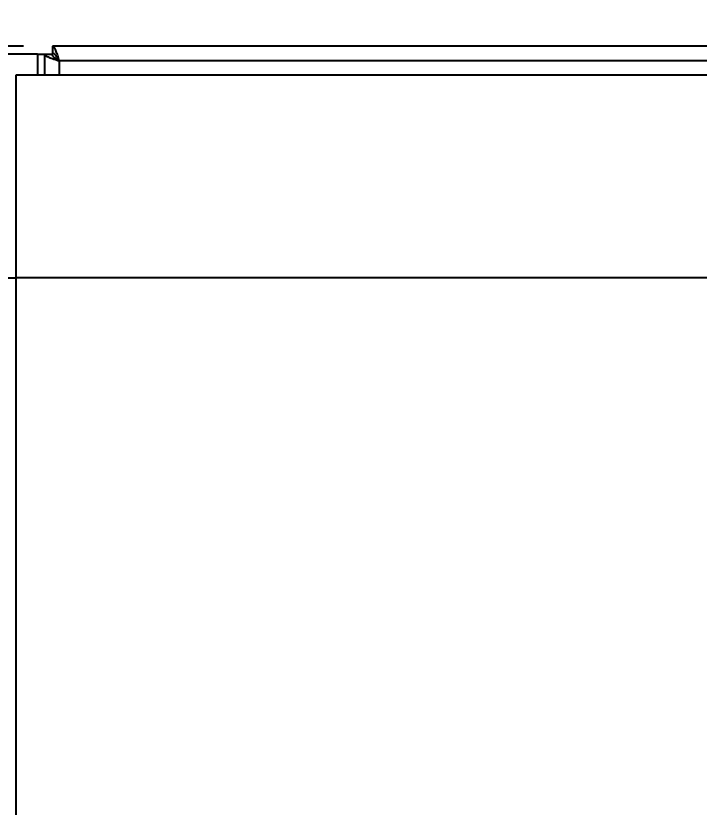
# Model space of a CAD drawing. Extents: x 75 to 2075, y 25 to 1460.
# Drawn here: x 238.6 to 356.7, y 1098 to 1234.7 of the extents above; entities that cross this region are included whole.
import ezdxf

# ---------------------------------------------------------------- set-up
doc = ezdxf.new("R2010")
doc.units = 0
doc.header["$LTSCALE"] = 5
doc.linetypes.add('SLD-KATı', pattern=[0])
doc.layers.get('0').update_dxf_attribs({"linetype": 'CONTINUOUS'})
doc.styles.add('SLDTEXTSTYLE1', font='GOTHIC.TTF', dxfattribs={"width": 0.913})
doc.dimstyles.new('SLDDIMSTYLE1', dxfattribs={"dimtxt": 17.5, "dimasz": 16.51, "dimexe": 0, "dimexo": 0.0625, "dimgap": 4.375, "dimtad": 1, "dimlfac": 0.8, "dimrnd": 1e-09, "dimzin": 12, "dimtxsty": 'SLDTEXTSTYLE1', "dimsah": 1, "dimcen": 0.09, "dimazin": 3, "dimtfac": 1, "dimtofl": 0, "dimtmove": 0, "dimatfit": 3, "dimtolj": 1, "dimtzin": 12})

# ---------------------------------------------------------------- blocks, each defined once
blk = doc.blocks.new('_D_5')
at = {"color": 7, "linetype": 'SLD-KATı'}
for p, q in [((224.88, 1226.85), (224.88, 1278.19)), ((924.88, 1226.85), (924.88, 1278.19)), ((224.88, 1273.19), (924.88, 1273.19))]:
    blk.add_line(p, q, dxfattribs=at)
for points in [[(224.88, 1273.19), (241.39, 1270.65), (241.39, 1275.73)], [(924.88, 1273.19), (908.37, 1275.73), (908.37, 1270.65)]]:
    blk.add_solid(points, dxfattribs=at)
at = {"color": 7, "linetype": 'SLD-KATı', "insert": (543.24, 1295.55), "char_height": 17.5, "attachment_point": 1, "style": 'SLDTEXTSTYLE1'}
blk.add_mtext('560', dxfattribs=at)
blk = doc.blocks.new('_D_6')
at = {"color": 7, "linetype": 'SLD-KATı'}
for p, q in [((239.97, 1229.44), (169.88, 1229.44)), ((174.88, 1229.44), (174.88, 543.28)), ((368.63, 543.28), (169.88, 543.28))]:
    blk.add_line(p, q, dxfattribs=at)
for points in [[(174.88, 1229.44), (172.34, 1212.93), (177.42, 1212.93)], [(174.88, 543.28), (177.42, 559.79), (172.34, 559.79)]]:
    blk.add_solid(points, dxfattribs=at)
at = {"color": 7, "linetype": 'SLD-KATı', "insert": (152.52, 866.24), "char_height": 17.5, "attachment_point": 1, "rotation": 90, "style": 'SLDTEXTSTYLE1'}
blk.add_mtext('550', dxfattribs=at)

msp = doc.modelspace()

# ---------------------------------------------------------------- linework, layer by layer
at = {"color": 7, "linetype": 'SLD-KATı'}
for p, q in [((904.789, 1229.442), (244.966, 1229.442)), ((244.966, 1229.442), (244.966, 1228.192)), ((242.377, 1228.103), (231.127, 1228.103)), ((242.377, 1228.103), (243.627, 1228.103)), ((243.627, 1224.442), (243.627, 1228.103)), ((243.627, 1228.103), (244.877, 1228.103)), ((903.627, 1226.942), (246.127, 1226.942)), ((238.627, 1224.442), (238.627, 1189.442)), ((359.877, 1224.442), (238.627, 1224.442)), ((226.127, 1189.442), (238.627, 1189.442)), ((238.627, 1189.442), (238.627, 829.442)), ((359.877, 1189.442), (238.627, 1189.442))]:
    msp.add_line(p, q, dxfattribs=at)
at = {"color": 8, "linetype": 'SLD-KATı'}
for p, q in [((242.377, 1228.103), (242.377, 1224.442)), ((246.127, 1226.942), (246.127, 1224.442))]:
    msp.add_line(p, q, dxfattribs=at)
at = {"color": 7, "linetype": 'SLD-KATı'}
for points, knots in [([(246.127, 1226.942), (246.041, 1227.235), (245.867, 1227.821), (245.607, 1228.594), (245.347, 1229.16), (245.132, 1229.414), (245.006, 1229.435), (244.966, 1229.442)], [0, 0, 0, 0, 0.2239146, 0.4478685, 0.6718208, 0.8957701, 1, 1, 1, 1]), ([(243.627, 1228.103), (243.665, 1228.006), (243.74, 1227.813), (244.318, 1227.522), (245.144, 1227.232), (245.8, 1227.038), (246.127, 1226.942)], [0, 0, 0, 0, 0.25000026, 0.50000036, 0.75000196, 1, 1, 1, 1]), ([(244.877, 1228.103), (244.896, 1228.006), (244.934, 1227.813), (245.223, 1227.522), (245.636, 1227.232), (245.963, 1227.038), (246.127, 1226.942)], [0, 0, 0, 0, 0.2499972, 0.5000051, 0.7500043, 1, 1, 1, 1]), ([(246.127, 1226.942), (246.019, 1227.126), (245.813, 1227.473), (245.511, 1227.889), (245.232, 1228.146), (245.051, 1228.177), (244.966, 1228.192)], [0, 0, 0, 0, 0.280311, 0.5302379, 0.7800896, 1, 1, 1, 1])]:
    msp.add_open_spline(points, degree=3, knots=knots, dxfattribs=at)

# ---------------------------------------------------------------- dimensions: what is measured, and where the dimension line sits
dim = msp.add_linear_dim(base=(924.877, 1273.192), p1=(224.877, 1221.853), p2=(924.877, 1221.853), dimstyle='SLDDIMSTYLE1', dxfattribs=at)
dim.commit()
dim.dimension.update_dxf_attribs({"geometry": '_D_5', "text_midpoint": (562.638, 1273.192), "dimtype": 160})
dim = msp.add_linear_dim(base=(174.877, 543.28), p1=(244.966, 1229.442), p2=(373.627, 543.28), angle=90, text='550', dimstyle='SLDDIMSTYLE1', dxfattribs=at)
dim.commit()
dim.dimension.update_dxf_attribs({"geometry": '_D_6', "text_midpoint": (174.877, 885.637), "dimtype": 160})

doc.saveas('drawing.dxf')
